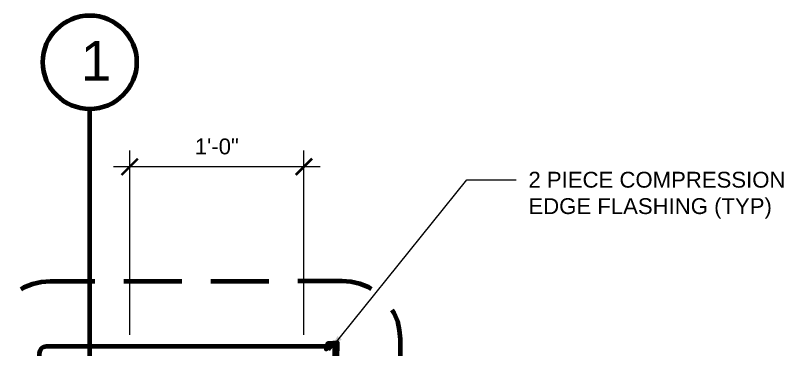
# Model space of a CAD drawing. Extents: x 3 to 185, y 0 to 385.
# Drawn here: x 83 to 136, y 323.7 to 346.8 of the extents above; entities that cross this region are included whole.
import ezdxf

# ---------------------------------------------------------------- set-up
doc = ezdxf.new("R2010")
doc.units = 0
doc.header["$MEASUREMENT"] = 0
for name, color, linetype, lineweight in [('Dt-Dim', 3, 'Continuous', 20), ('Dt-Iden', 3, 'Continuous', 20), ('Dt-Line 3', 7, 'Continuous', 15), ('Dt-Text', 121, 'Continuous', 20)]:
    doc.layers.add(name, color=color, linetype=linetype, lineweight=lineweight)
doc.styles.get("Standard").update_dxf_attribs({"font": 'Arial.ttf'})
doc.dimstyles.new('1 Inch', dxfattribs={"dimtxt": 1.09375, "dimasz": 1.125, "dimexe": 1.125, "dimexo": 0.5625, "dimgap": 0.84375, "dimtad": 1, "dimdec": 4, "dimzin": 3, "dimdsep": 46, "dimlunit": 4, "dimtxsty": 'Standard', "dimblk": 'ARCHTICK', "dimcen": 0.5625, "dimdle": 1.125, "dimclrd": 253, "dimclre": 253, "dimclrt": 256, "dimadec": 0, "dimazin": 0, "dimtfac": 0.6, "dimtdec": 4, "dimtix": 1, "dimtmove": 2, "dimatfit": 0, "dimfxl": 1, "dimfrac": 1, "dimtolj": 1, "dimtzin": 0, "dimlwd": 9, "dimlwe": 9, "dimarcsym": 0})

# ---------------------------------------------------------------- blocks, each defined once
blk = doc.blocks.new('_ArchTick')
at = {"color": 0, "linetype": 'ByBlock', "const_width": 0.15}
blk.add_lwpolyline([(-0.5, -0.5), (0.5, 0.5)], dxfattribs=at)
blk = doc.blocks.new('*D2')
at = {"layer": 'Defpoints', "color": 0, "transparency": 16777216}
for p in [(90.882, 336.32), (90.882, 324.16), (102.908, 324.16)]:
    blk.add_point(p, dxfattribs=at)
at = {"layer": 'Dt-Dim', "color": 253, "lineweight": 9, "transparency": 16777216}
for p, q in [((90.882, 324.722), (90.882, 337.445)), ((102.908, 324.722), (102.908, 337.445)), ((104.033, 336.32), (89.757, 336.32))]:
    blk.add_line(p, q, dxfattribs=at)
at = {"layer": 'Dt-Dim', "color": 253, "lineweight": 9, "transparency": 16777216, "xscale": 1.125, "yscale": 1.125, "zscale": 1.125, "rotation": 180}
blk.add_blockref('_ArchTick', (90.882, 336.32), dxfattribs=at)
at = {"layer": 'Dt-Dim', "color": 253, "lineweight": 9, "transparency": 16777216, "xscale": 1.125, "yscale": 1.125, "zscale": 1.125}
blk.add_blockref('_ArchTick', (102.908, 336.32), dxfattribs=at)
at = {"layer": 'Dt-Dim', "transparency": 16777216, "insert": (96.895, 337.722), "char_height": 1.0938, "attachment_point": 5}
blk.add_mtext('\\A1;1\'-0"', dxfattribs=at)

msp = doc.modelspace()

# ---------------------------------------------------------------- linework, layer by layer
at = {"layer": 'Dt-Iden', "linetype": 'Continuous', "lineweight": 211}
for p, q in [((88.135, 317.94667), (88.135, 340.32)), ((90.48167, 328.42667), (94.48167, 328.42667)), ((96.48167, 328.42667), (100.48167, 328.42667))]:
    msp.add_line(p, q, dxfattribs=at)
for points in [[(83.38833, 327.86667), (83.60167, 328), (84.18833, 328.24), (84.80167, 328.37333), (85.415, 328.42667), (88.48167, 328.42667)], [(107.575, 327.86667), (107.36167, 328), (106.775, 328.24), (106.16167, 328.37333), (105.54833, 328.42667), (102.48167, 328.42667)], [(108.98833, 326.45333), (109.12167, 326.24), (109.36167, 325.65333), (109.495, 325.04), (109.54833, 324.42667), (109.54833, 320.85333)]]:
    msp.add_lwpolyline(points, dxfattribs=at)
msp.add_circle((88.12732, 343.54668), 3.23435, dxfattribs=at)
at = {"layer": 'Dt-Line 3', "linetype": 'Continuous', "lineweight": 140}
msp.add_lwpolyline([(105.12167, 321.6), (105.09515, 323.96, 0.24594806), (105.04334, 324.05865, 0.24602659), (104.93501, 324.08002), (104.48167, 323.92), (85.10833, 323.92, 0.41419447), (84.64167, 323.41336), (84.615, 260.17333, -0.41419447), (84.135, 259.65333), (24.855, 259.65333)], format="xyb", dxfattribs=at)
at = {"layer": 'Dt-Line 3', "linetype": 'Continuous', "lineweight": 70}
for points in [[(104.57307, 324.05338), (104.53564, 324.08614), (104.5592, 324.13009), (104.56491, 324.13204)], [(104.92656, 324.02021), (104.97612, 324.01543), (104.92656, 324.02021), (104.42833, 323.70667), (104.92656, 324.02021), (104.94217, 324.05305), (104.97357, 324.04838), (104.97612, 324.01543), (105.01344, 324.00103), (105.0149, 323.99032)]]:
    msp.add_lwpolyline(points, dxfattribs=at)
for points in [[(105.2137, 324.21328), (105.2277, 324.20401), (105.22833, 324.18667), (104.57099, 324.13312), (104.53654, 324.10439), (104.54098, 324.07228), (104.57349, 324.05338), (104.5487, 324.0632), (104.53565, 324.0861), (104.54, 324.11271), (104.55949, 324.13022), (105.22833, 324.18667), (105.14833, 320.58667)], [(104.70891, 324.08002), (104.72141, 324.06931), (104.72039, 324.06095), (104.71394, 324.05457), (104.70885, 324.05335), (104.72167, 324.08002), (104.58833, 324.05336), (104.72167, 324.05336), (104.58833, 324.08002)], [(105.255, 320.4), (105.04167, 320.61333), (105.015, 323.97333), (105.015, 323.01333), (105.015, 320.61333), (105.255, 320.37333)]]:
    msp.add_lwpolyline(points, close=True, dxfattribs=at)

# ---------------------------------------------------------------- texts
at = {"layer": 'Dt-Text', "attachment_point": 1}
for s, insert, char_height in [('\\A1;1', (87.49649, 345.0095), 2.734375), ('\\A1;2 PIECE COMPRESSION \\PEDGE FLASHING (TYP)', (118.41074, 335.97595), 1.09375)]:
    msp.add_mtext(s, dxfattribs=dict(at, insert=insert, char_height=char_height))

# ---------------------------------------------------------------- dimensions: what is measured, and where the dimension line sits
at = {"layer": 'Dt-Dim'}
dim = msp.add_linear_dim(base=(90.88167, 336.32), p1=(102.90833, 324.16), p2=(90.88167, 324.16), dimstyle='1 Inch', dxfattribs=at)
dim.commit()
dim.dimension.update_dxf_attribs({"geometry": '*D2', "text_midpoint": (96.895, 337.72219)})

# ---------------------------------------------------------------- leaders
at = {"layer": 'Dt-Text', "annotation_type": 0, "has_hookline": 1, "hookline_direction": 0, "text_width": 17.51791}
msp.add_leader([(104.66594, 323.63713), (114.1473, 335.42908), (117.56699, 335.42908)], dimstyle='1 Inch', override={"dimgap": 0.84375, "dimtad": 0}, dxfattribs=at)

doc.saveas('drawing.dxf')
